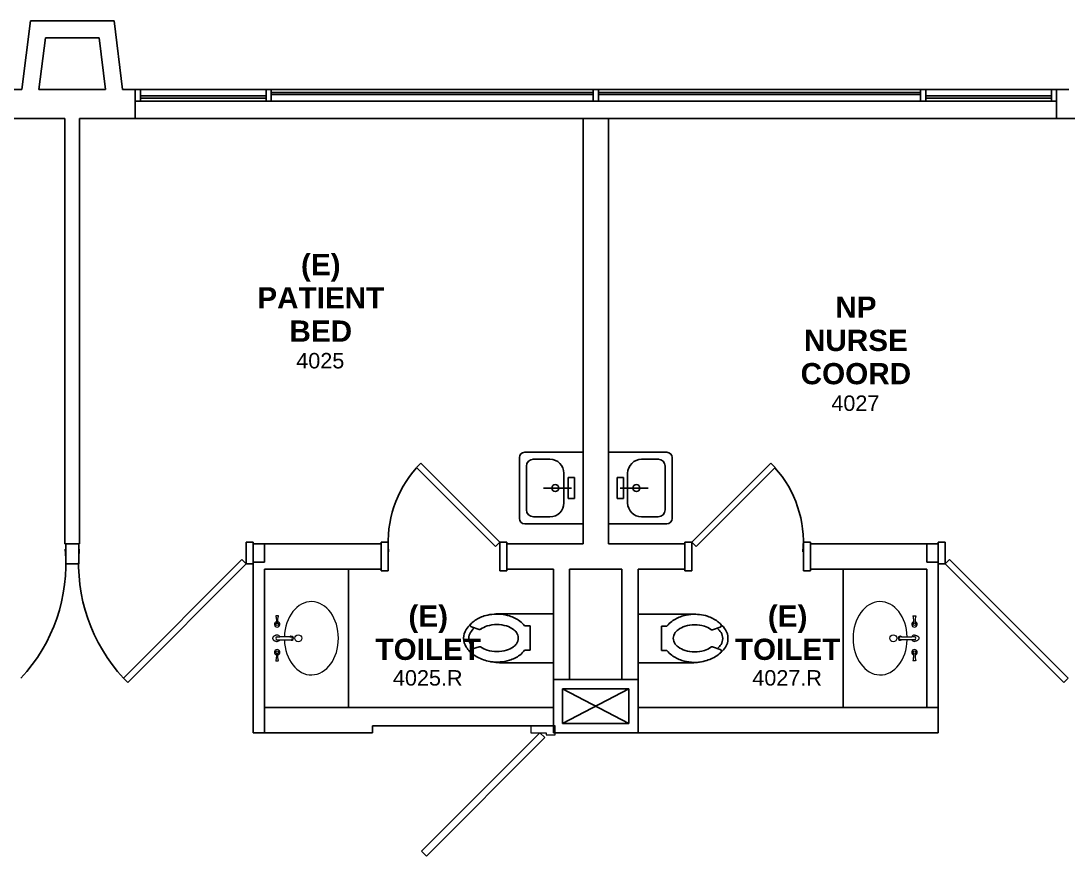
# Model space of a CAD drawing. Header units: inches. Extents: x -3235 to 3296, y 161 to 2924.
# Drawn here: x 1465.8 to 1765.8, y 2337.1 to 2576.5 of the extents above; entities that cross this region are included whole.
import ezdxf

# ---------------------------------------------------------------- set-up
doc = ezdxf.new("R2010")
doc.units = ezdxf.units.IN
doc.header["$LTSCALE"] = 96
doc.header["$MEASUREMENT"] = 0
doc.layers.add('A-AREA-IDEN', color=4, linetype='CONTINUOUS', lineweight=9)
for name, color, linetype in [('A-DOOR', 2, 'CONTINUOUS'), ('A-FLOR-CASE', 3, 'CONTINUOUS'), ('A-FLOR-PFIX', 2, 'CONTINUOUS'), ('A-GLAZ', 2, 'CONTINUOUS'), ('A-GLAZ-SILL', 1, 'CONTINUOUS'), ('A-SHAFT', 1, 'CONTINUOUS'), ('A-WALL-FULL', 6, 'CONTINUOUS')]:
    doc.layers.add(name, color=color, linetype=linetype)
doc.styles.add('ARIAL', font='arial.ttf')
doc.styles.add('Arial_B', font='arialbd.ttf', dxfattribs={"height": 6.088537})

# ---------------------------------------------------------------- blocks, each defined once
blk = doc.blocks.new('cw-countertop-one-side - cw-countertop-one-side-24D-1624115-258679-fp04')
at = {"layer": 'A-FLOR-CASE'}
blk.add_line((15.63, 11.5), (-24, 11.5), dxfattribs=at)
blk = doc.blocks.new('cw-countertop-one-side - cw-countertop-one-side-24D-1623090-258679-fp04')
at = {"layer": 'A-FLOR-CASE'}
blk.add_line((-24, -11.5), (15.63, -11.5), dxfattribs=at)

msp = doc.modelspace()

# ---------------------------------------------------------------- linework, layer by layer
at = {"layer": 'A-DOOR'}
for p, q in [((1580.37, 2449.75), (1579.14, 2448.51)), ((1579.14, 2448.51), (1601.76, 2425.89)), ((1603, 2427.12), (1580.37, 2449.75)), ((1658, 2427.12), (1680.63, 2449.75)), ((1681.86, 2448.51), (1659.24, 2425.89)), ((1680.63, 2449.75), (1681.86, 2448.51)), ((1603, 2427.12), (1601.76, 2425.89)), ((1658, 2427.12), (1659.24, 2425.89)), ((1495.2, 2388.17), (1529.14, 2422.11)), ((1530.38, 2420.87), (1529.14, 2422.11)), ((1730.63, 2420.87), (1731.86, 2422.11)), ((1765.8, 2388.17), (1731.86, 2422.11)), ((1530.38, 2420.87), (1496.43, 2386.93)), ((1730.63, 2420.87), (1764.57, 2386.93)), ((1496.43, 2386.93), (1495.2, 2388.17)), ((1764.57, 2386.93), (1765.8, 2388.17)), ((1614.5, 2372.5), (1580.56, 2338.56)), ((1581.97, 2337.14), (1615.91, 2371.09)), ((1614.5, 2372.5), (1615.91, 2371.09)), ((1580.56, 2338.56), (1581.97, 2337.14))]:
    msp.add_line(p, q, dxfattribs=at)
at = {"layer": 'A-DOOR', "lineweight": 18}
for p, q in [((1611.88, 2374.5), (1611.88, 2372.5)), ((1618.88, 2374.5), (1611.88, 2374.5)), ((1618.88, 2371.87), (1618.88, 2374.5)), ((1611.88, 2372.5), (1616.25, 2372.5)), ((1616.25, 2372.5), (1616.25, 2371.87)), ((1616.25, 2371.87), (1618.88, 2371.87))]:
    msp.add_line(p, q, dxfattribs=at)
at = {"layer": 'A-DOOR'}
for centre, radius, start, end in [((1603, 2427.12), 31.98, 138.1364, 185), ((1658, 2427.12), 31.98, 355, 41.8636), ((1430.63, 2420.87), 48.05, 317.0874, 5), ((1530.38, 2420.87), 48.05, 175, 222.9126)]:
    msp.add_arc(centre, radius, start, end, dxfattribs=at)
at = {"layer": 'A-FLOR-PFIX'}
for p, q in [((1608.63, 2433.87), (1608.63, 2451.37)), ((1610.13, 2452.87), (1626.88, 2452.87)), ((1625.88, 2452.87), (1626.88, 2452.87)), ((1650.88, 2452.87), (1634.13, 2452.87)), ((1635.13, 2452.87), (1634.13, 2452.87)), ((1652.38, 2433.87), (1652.38, 2451.37)), ((1610.63, 2436.37), (1610.63, 2449.07)), ((1617.38, 2450.87), (1612.43, 2450.87)), ((1643.63, 2450.87), (1648.57, 2450.87)), ((1650.38, 2436.37), (1650.38, 2449.07)), ((1621.38, 2438.37), (1621.38, 2446.87)), ((1624.36, 2445.62), (1622.56, 2445.62)), ((1622.56, 2445.62), (1622.56, 2439.62)), ((1624.36, 2439.62), (1624.36, 2445.62)), ((1636.64, 2445.62), (1638.44, 2445.62)), ((1636.64, 2439.62), (1636.64, 2445.62)), ((1638.44, 2445.62), (1638.44, 2439.62)), ((1639.63, 2438.37), (1639.63, 2446.87)), ((1623.5, 2442.62), (1615.5, 2442.62)), ((1637.5, 2442.62), (1645.5, 2442.62)), ((1622.56, 2439.62), (1624.36, 2439.62)), ((1638.44, 2439.62), (1636.64, 2439.62)), ((1617.38, 2434.37), (1612.63, 2434.37)), ((1643.63, 2434.37), (1648.38, 2434.37)), ((1626.88, 2432.37), (1610.13, 2432.37)), ((1626.88, 2432.37), (1625.88, 2432.37)), ((1634.13, 2432.37), (1650.88, 2432.37)), ((1634.13, 2432.37), (1635.13, 2432.37)), ((1532.38, 2427.12), (1530.38, 2427.12)), ((1530.38, 2427.12), (1530.38, 2420.87)), ((1532.38, 2420.87), (1532.38, 2427.12)), ((1569, 2418.87), (1569, 2427.12)), ((1569, 2427.12), (1571, 2427.12)), ((1571, 2427.12), (1571, 2418.87)), ((1603, 2418.87), (1603, 2427.12)), ((1603, 2427.12), (1605, 2427.12)), ((1605, 2427.12), (1605, 2418.87)), ((1656, 2427.12), (1656, 2418.87)), ((1658, 2427.12), (1656, 2427.12)), ((1658, 2418.87), (1658, 2427.12)), ((1690, 2427.12), (1690, 2418.87)), ((1692, 2427.12), (1690, 2427.12)), ((1692, 2418.87), (1692, 2427.12)), ((1728.63, 2420.87), (1728.63, 2427.12)), ((1728.63, 2427.12), (1730.63, 2427.12)), ((1730.63, 2427.12), (1730.63, 2420.87)), ((1478.63, 2420.87), (1478.63, 2426.62)), ((1482.38, 2420.87), (1482.38, 2426.62)), ((1480.63, 2420.87), (1478.63, 2420.87)), ((1480.38, 2420.87), (1482.38, 2420.87)), ((1530.38, 2420.87), (1532.38, 2420.87)), ((1571, 2418.87), (1569, 2418.87)), ((1605, 2418.87), (1603, 2418.87)), ((1656, 2418.87), (1658, 2418.87)), ((1690, 2418.87), (1692, 2418.87)), ((1730.63, 2420.87), (1728.63, 2420.87)), ((1601.88, 2406.56), (1618.38, 2406.56)), ((1659.13, 2406.5), (1642.63, 2406.5)), ((1610.11, 2403.11), (1611.66, 2403.11)), ((1611.66, 2403.11), (1611.66, 2396.11)), ((1650.89, 2403.05), (1649.34, 2403.05)), ((1649.34, 2403.05), (1649.34, 2396.05)), ((1597.07, 2402.09), (1594.87, 2402.81)), ((1663.93, 2402.02), (1666.13, 2402.75)), ((1594.85, 2396.4), (1597.07, 2397.14)), ((1666.15, 2396.34), (1663.93, 2397.08)), ((1611.66, 2396.11), (1610.11, 2396.11)), ((1649.34, 2396.05), (1650.89, 2396.05)), ((1618.38, 2392.56), (1603.5, 2392.56)), ((1642.63, 2392.5), (1657.5, 2392.5))]:
    msp.add_line(p, q, dxfattribs=at)
at = {"layer": 'A-FLOR-PFIX', "lineweight": 9}
for p, q in [((1538.84, 2405.82), (1538.88, 2405.7)), ((1538.88, 2405.7), (1538.92, 2405.57)), ((1538.92, 2405.57), (1538.94, 2405.43)), ((1538.94, 2405.43), (1538.96, 2405.28)), ((1538.96, 2405.28), (1538.97, 2405.11)), ((1538.97, 2405.11), (1538.99, 2404.94)), ((1538.99, 2404.94), (1539, 2404.76)), ((1539, 2404.76), (1539.01, 2404.57)), ((1539.01, 2404.57), (1539.01, 2404.33)), ((1539.01, 2404.36), (1539.02, 2404.13)), ((1539.02, 2404.13), (1539.02, 2403.89)), ((1539.39, 2404.33), (1539.4, 2404.57)), ((1539.39, 2404.13), (1539.39, 2404.36)), ((1539.39, 2403.89), (1539.39, 2404.13)), ((1539.4, 2404.57), (1539.41, 2404.76)), ((1539.41, 2404.76), (1539.42, 2404.94)), ((1539.42, 2404.94), (1539.43, 2405.11)), ((1539.43, 2405.11), (1539.45, 2405.28)), ((1539.45, 2405.28), (1539.47, 2405.43)), ((1539.47, 2405.43), (1539.49, 2405.57)), ((1539.49, 2405.57), (1539.52, 2405.7)), ((1539.52, 2405.7), (1539.57, 2405.82)), ((1721.48, 2405.7), (1721.43, 2405.82)), ((1721.51, 2405.57), (1721.48, 2405.7)), ((1721.53, 2405.43), (1721.51, 2405.57)), ((1721.55, 2405.28), (1721.53, 2405.43)), ((1721.57, 2405.11), (1721.55, 2405.28)), ((1721.58, 2404.94), (1721.57, 2405.11)), ((1721.59, 2404.76), (1721.58, 2404.94)), ((1721.6, 2404.57), (1721.59, 2404.76)), ((1721.61, 2404.33), (1721.6, 2404.57)), ((1721.61, 2404.13), (1721.61, 2404.36)), ((1721.61, 2403.89), (1721.61, 2404.13)), ((1721.99, 2404.36), (1721.98, 2404.13)), ((1721.98, 2404.13), (1721.98, 2403.89)), ((1722, 2404.76), (1721.99, 2404.57)), ((1721.99, 2404.57), (1721.99, 2404.33)), ((1722.01, 2404.94), (1722, 2404.76)), ((1722.03, 2405.11), (1722.01, 2404.94)), ((1722.04, 2405.28), (1722.03, 2405.11)), ((1722.06, 2405.43), (1722.04, 2405.28)), ((1722.08, 2405.57), (1722.06, 2405.43)), ((1722.12, 2405.7), (1722.08, 2405.57)), ((1722.16, 2405.82), (1722.12, 2405.7)), ((1539.2, 2399.97), (1539.99, 2399.97)), ((1539.2, 2399.16), (1539.99, 2399.16)), ((1542.88, 2399.97), (1539.99, 2399.97)), ((1539.99, 2399.16), (1542.88, 2399.16)), ((1542.88, 2399.97), (1543.19, 2399.97)), ((1542.88, 2399.16), (1543.19, 2399.16)), ((1718.12, 2399.97), (1717.81, 2399.97)), ((1718.12, 2399.16), (1717.81, 2399.16)), ((1718.12, 2399.97), (1721.01, 2399.97)), ((1721.01, 2399.16), (1718.12, 2399.16)), ((1721.8, 2399.97), (1721.01, 2399.97)), ((1721.8, 2399.16), (1721.01, 2399.16)), ((1538.97, 2394.01), (1538.96, 2393.85)), ((1538.99, 2394.18), (1538.97, 2394.01)), ((1539, 2394.36), (1538.99, 2394.18)), ((1539.01, 2394.56), (1539, 2394.36)), ((1539.02, 2395), (1539.01, 2394.77)), ((1539.01, 2394.8), (1539.01, 2394.56)), ((1539.02, 2395.24), (1539.02, 2395)), ((1539.39, 2395), (1539.39, 2395.24)), ((1539.39, 2394.77), (1539.39, 2395)), ((1539.4, 2394.56), (1539.39, 2394.8)), ((1539.41, 2394.36), (1539.4, 2394.56)), ((1539.42, 2394.18), (1539.41, 2394.36)), ((1539.43, 2394.01), (1539.42, 2394.18)), ((1539.45, 2393.85), (1539.43, 2394.01)), ((1721.55, 2393.85), (1721.57, 2394.01)), ((1721.57, 2394.01), (1721.58, 2394.18)), ((1721.58, 2394.18), (1721.59, 2394.36)), ((1721.59, 2394.36), (1721.6, 2394.56)), ((1721.6, 2394.56), (1721.61, 2394.8)), ((1721.61, 2395), (1721.61, 2395.24)), ((1721.61, 2394.77), (1721.61, 2395)), ((1721.98, 2395.24), (1721.98, 2395)), ((1721.98, 2395), (1721.99, 2394.77)), ((1721.99, 2394.8), (1721.99, 2394.56)), ((1721.99, 2394.56), (1722, 2394.36)), ((1722, 2394.36), (1722.01, 2394.18)), ((1722.01, 2394.18), (1722.03, 2394.01)), ((1722.03, 2394.01), (1722.04, 2393.85)), ((1538.88, 2393.42), (1538.83, 2393.31)), ((1538.92, 2393.55), (1538.88, 2393.42)), ((1538.94, 2393.7), (1538.92, 2393.55)), ((1538.96, 2393.85), (1538.94, 2393.7)), ((1539.46, 2393.7), (1539.45, 2393.85)), ((1539.49, 2393.55), (1539.46, 2393.7)), ((1539.52, 2393.42), (1539.49, 2393.55)), ((1539.57, 2393.31), (1539.52, 2393.42)), ((1721.43, 2393.31), (1721.48, 2393.42)), ((1721.48, 2393.42), (1721.51, 2393.55)), ((1721.51, 2393.55), (1721.54, 2393.7)), ((1721.54, 2393.7), (1721.55, 2393.85)), ((1722.04, 2393.85), (1722.06, 2393.7)), ((1722.06, 2393.7), (1722.08, 2393.55)), ((1722.08, 2393.55), (1722.12, 2393.42)), ((1722.12, 2393.42), (1722.17, 2393.31))]:
    msp.add_line(p, q, dxfattribs=at)
at = {"layer": 'A-FLOR-PFIX'}
for centre in [(1618.88, 2442.62), (1642.13, 2442.62)]:
    msp.add_circle(centre, 1, dxfattribs=at)
at = {"layer": 'A-FLOR-PFIX', "lineweight": 9}
for centre, radius in [((1539.2, 2403.56), 0.375), ((1721.8, 2403.56), 0.375), ((1545.27, 2399.56), 1), ((1715.73, 2399.56), 1), ((1539.2, 2395.56), 0.375), ((1721.8, 2395.56), 0.375)]:
    msp.add_circle(centre, radius, dxfattribs=at)
at = {"layer": 'A-FLOR-PFIX'}
for centre, radius, start, end in [((1610.13, 2451.37), 1.5, 90, 180), ((1650.88, 2451.37), 1.5, 0, 90), ((1612.63, 2448.87), 2, 90, 180), ((1617.38, 2446.87), 4, 0, 90), ((1643.63, 2446.87), 4, 90, 180), ((1648.38, 2448.87), 2, 0, 90), ((1612.63, 2436.37), 2, 180, 270), ((1617.38, 2438.37), 4, 270, 0), ((1643.63, 2438.37), 4, 180, 270), ((1648.38, 2436.37), 2, 270, 0), ((1610.13, 2433.87), 1.5, 180, 270), ((1650.88, 2433.87), 1.5, 270, 0), ((1602.16, 2394.12), 12.38, 96.5859, 107.1416), ((1602.16, 2394.12), 12.38, 72.8586, 96.5859), ((1658.84, 2394.06), 12.38, 83.4141, 107.1414), ((1658.84, 2394.06), 12.38, 72.8584, 83.4141), ((1600.24, 2397.64), 8.18, 133.3097, 147.2385), ((1595.03, 2403.29), 0.5, 136.5741, 251.7562), ((1600.06, 2398.53), 7.43, 126.6881, 136.5742), ((1601.33, 2396.82), 9.56, 107.1416, 126.6846), ((1601.33, 2396.82), 6.56, 107.1414, 125.5171), ((1602.16, 2394.12), 9.38, 90, 107.1414), ((1602.16, 2394.12), 9.38, 72.8586, 90), ((1603, 2396.82), 6.56, 53.3276, 72.8586), ((1603, 2396.82), 9.56, 53.3277, 72.8586), ((1604.27, 2398.53), 7.43, 38.1352, 53.3277), ((1656.73, 2398.46), 7.43, 126.6723, 141.8648), ((1658, 2396.75), 9.56, 107.1414, 126.6723), ((1658, 2396.75), 6.56, 107.1414, 126.6724), ((1658.84, 2394.06), 9.38, 90, 107.1414), ((1658.84, 2394.06), 9.38, 72.8586, 90), ((1659.67, 2396.75), 6.56, 54.4829, 72.8586), ((1659.67, 2396.75), 9.56, 53.3154, 72.8584), ((1660.94, 2398.46), 7.43, 43.4258, 53.3119), ((1665.97, 2403.23), 0.5, 288.2438, 43.4259), ((1660.76, 2397.57), 8.18, 32.7615, 46.6903), ((1597.24, 2399.56), 4.62, 147.2385, 180), ((1597.24, 2399.56), 3.12, 147.2383, 180), ((1600.24, 2397.64), 6.68, 132.7565, 147.2383), ((1597.23, 2402.56), 0.5, 251.7562, 305.5171), ((1604.27, 2398.53), 4.43, 38.1352, 53.3276), ((1605.53, 2399.61), 2.76, 323.419, 36.581), ((1655.47, 2399.55), 2.76, 143.419, 216.581), ((1656.73, 2398.46), 4.43, 126.6724, 141.8648), ((1663.77, 2402.5), 0.5, 234.4829, 288.2438), ((1660.76, 2397.57), 6.68, 32.7617, 47.2435), ((1663.76, 2399.5), 3.12, 360, 32.7617), ((1663.76, 2399.5), 4.62, 360, 32.7615), ((1597.24, 2399.56), 4.62, 180, 212.7617), ((1600.24, 2401.49), 8.18, 212.7617, 237.2317), ((1597.24, 2399.56), 3.12, 180, 212.7616), ((1600.24, 2401.49), 6.68, 212.7616, 226.3142), ((1597.23, 2396.66), 0.5, 54.4829, 108.2438), ((1601.33, 2402.41), 6.56, 234.4829, 252.8586), ((1603, 2402.41), 6.56, 287.1414, 306.6724), ((1604.27, 2400.7), 4.43, 306.6724, 321.8648), ((1656.73, 2400.64), 4.43, 218.1352, 233.3276), ((1658, 2402.35), 6.56, 233.3276, 252.8586), ((1659.67, 2402.35), 6.56, 287.1414, 305.5171), ((1663.77, 2396.6), 0.5, 71.7562, 125.5171), ((1660.76, 2401.43), 8.18, 302.7683, 327.2383), ((1660.76, 2401.43), 6.68, 313.6858, 327.2384), ((1663.76, 2399.5), 3.12, 327.2384, 0), ((1663.76, 2399.5), 4.62, 327.2383, 0), ((1595, 2395.93), 0.5, 108.2438, 225.6721), ((1602.21, 2404.55), 11.82, 237.2317, 255.0712), ((1602.16, 2405.11), 9.38, 252.8586, 270), ((1602.16, 2405.11), 9.38, 270, 287.1414), ((1603, 2402.41), 9.56, 287.1415, 306.6722), ((1604.27, 2400.7), 7.43, 306.6722, 321.8648), ((1656.73, 2400.64), 7.43, 218.1352, 233.3278), ((1658, 2402.35), 9.56, 233.3278, 252.8585), ((1658.84, 2405.04), 9.38, 252.8586, 270), ((1658.84, 2405.04), 9.38, 270, 287.1414), ((1658.79, 2404.49), 11.82, 284.9288, 302.7683), ((1666, 2395.87), 0.5, 314.3279, 71.7562), ((1603.5, 2409.4), 16.84, 255.0712, 270), ((1602.16, 2405.11), 12.38, 261.7349, 287.1415), ((1658.84, 2405.04), 12.38, 252.8585, 278.2651), ((1657.5, 2409.34), 16.84, 270, 284.9288)]:
    msp.add_arc(centre, radius, start, end, dxfattribs=at)
at = {"layer": 'A-FLOR-PFIX', "lineweight": 9}
for centre, radius, start, end in [((1539.2, 2403.56), 0.787, 103.9161, 76.0839), ((1721.8, 2403.56), 0.787, 103.9161, 76.0839), ((1539.2, 2399.56), 0.89, 27.1409, 90), ((1543.31, 2399.56), 0.594, 223.2914, 137.0225), ((1717.69, 2399.56), 0.594, 42.9775, 316.7086), ((1721.8, 2399.56), 0.89, 90, 152.8591), ((1539.2, 2399.56), 0.406, 90, 270), ((1539.2, 2399.56), 0.89, 270, 332.8591), ((1543.19, 2399.56), 0.406, 270, 90), ((1717.81, 2399.56), 0.406, 90, 270), ((1721.8, 2399.56), 0.89, 207.1409, 270), ((1721.8, 2399.56), 0.406, 270, 90), ((1539.2, 2395.56), 0.787, 283.9161, 256.0839), ((1721.8, 2395.56), 0.787, 283.9161, 256.0839)]:
    msp.add_arc(centre, radius, start, end, dxfattribs=at)
for centre, start_param, end_param in [((1549.02, 2399.56), 1.609473, 7.815305), ((1711.98, 2399.56), 4.751065, 10.956898)]:
    msp.add_ellipse(centre, major_axis=(0, 10.5), ratio=0.737968, start_param=start_param, end_param=end_param, dxfattribs=at)
for points, knots in [([(1539.2, 2406.04), (1539.15, 2406.04), (1539.04, 2406.03), (1538.91, 2405.99), (1538.82, 2405.95), (1538.8, 2405.93), (1538.79, 2405.92), (1538.79, 2405.91), (1538.79, 2405.91), (1538.79, 2405.9), (1538.79, 2405.89), (1538.79, 2405.89), (1538.8, 2405.88), (1538.81, 2405.86), (1538.83, 2405.83), (1538.84, 2405.82)], [0, 0, 0, 0, 0.166667, 0.333333, 0.5, 0.666667, 0.708333, 0.75, 0.791667, 0.833333, 0.869792, 0.895833, 0.916667, 0.958333, 1, 1, 1, 1]), ([(1539.57, 2405.82), (1539.58, 2405.83), (1539.6, 2405.86), (1539.61, 2405.88), (1539.61, 2405.89), (1539.62, 2405.89), (1539.62, 2405.9), (1539.62, 2405.91), (1539.62, 2405.91), (1539.62, 2405.92), (1539.61, 2405.93), (1539.61, 2405.94), (1539.59, 2405.95), (1539.58, 2405.96), (1539.56, 2405.96), (1539.54, 2405.97), (1539.52, 2405.98), (1539.48, 2406), (1539.41, 2406.02), (1539.31, 2406.04), (1539.23, 2406.04), (1539.2, 2406.04)], [0, 0, 0, 0, 0.041667, 0.083333, 0.104167, 0.130208, 0.166667, 0.208333, 0.25, 0.291667, 0.333333, 0.416667, 0.458333, 0.5, 0.541667, 0.583333, 0.625, 0.666667, 0.75, 0.916667, 1, 1, 1, 1]), ([(1721.43, 2405.82), (1721.42, 2405.83), (1721.4, 2405.86), (1721.39, 2405.88), (1721.39, 2405.89), (1721.38, 2405.89), (1721.38, 2405.9), (1721.38, 2405.91), (1721.38, 2405.91), (1721.38, 2405.92), (1721.39, 2405.93), (1721.4, 2405.94), (1721.43, 2405.96), (1721.53, 2406.01), (1721.69, 2406.04), (1721.8, 2406.04)], [-1, -1, -1, -1, -0.958333, -0.916667, -0.895833, -0.869792, -0.833333, -0.791667, -0.75, -0.708333, -0.666667, -0.583333, -0.5, -0.333333, 0, 0, 0, 0]), ([(1721.8, 2406.04), (1721.85, 2406.04), (1721.96, 2406.03), (1722.07, 2406), (1722.12, 2405.98), (1722.15, 2405.96), (1722.17, 2405.96), (1722.18, 2405.95), (1722.19, 2405.94), (1722.2, 2405.93), (1722.21, 2405.93), (1722.21, 2405.92), (1722.21, 2405.91), (1722.21, 2405.91), (1722.21, 2405.9), (1722.21, 2405.89), (1722.21, 2405.89), (1722.2, 2405.88), (1722.19, 2405.86), (1722.17, 2405.83), (1722.16, 2405.82)], [-1, -1, -1, -1, -0.833333, -0.666667, -0.583333, -0.541667, -0.5, -0.458333, -0.416667, -0.375, -0.333333, -0.291667, -0.25, -0.208333, -0.166667, -0.130208, -0.104167, -0.083333, -0.041667, 0, 0, 0, 0]), ([(1539.2, 2400.45), (1539.17, 2400.45), (1539.1, 2400.45), (1538.95, 2400.43), (1538.78, 2400.39), (1538.6, 2400.33), (1538.47, 2400.27), (1538.35, 2400.2), (1538.17, 2400.09), (1538.05, 2399.96), (1537.98, 2399.84), (1537.96, 2399.79), (1537.92, 2399.71), (1537.91, 2399.62), (1537.91, 2399.56)], [0, 0, 0, 0, 0.076923, 0.153846, 0.307692, 0.384615, 0.461538, 0.538462, 0.615385, 0.807692, 0.831731, 0.855769, 0.903846, 1, 1, 1, 1]), ([(1721.8, 2400.45), (1721.88, 2400.45), (1722.07, 2400.43), (1722.33, 2400.36), (1722.53, 2400.27), (1722.65, 2400.2), (1722.77, 2400.13), (1722.87, 2400.04), (1722.95, 2399.95), (1723, 2399.88), (1723.04, 2399.8), (1723.08, 2399.7), (1723.09, 2399.61), (1723.09, 2399.56)], [-1, -1, -1, -1, -0.807692, -0.615385, -0.538462, -0.461538, -0.384615, -0.307692, -0.230769, -0.192308, -0.153846, -0.076923, 0, 0, 0, 0]), ([(1537.91, 2399.56), (1537.91, 2399.52), (1537.92, 2399.43), (1537.96, 2399.32), (1538, 2399.25), (1538.05, 2399.17), (1538.13, 2399.09), (1538.23, 2399), (1538.35, 2398.92), (1538.47, 2398.85), (1538.67, 2398.77), (1538.93, 2398.69), (1539.12, 2398.67), (1539.2, 2398.67)], [0, 0, 0, 0, 0.076923, 0.153846, 0.192308, 0.230769, 0.307692, 0.384615, 0.461538, 0.538462, 0.615385, 0.807692, 1, 1, 1, 1]), ([(1723.09, 2399.56), (1723.09, 2399.5), (1723.08, 2399.42), (1723.04, 2399.33), (1723.02, 2399.28), (1722.95, 2399.16), (1722.83, 2399.04), (1722.65, 2398.92), (1722.49, 2398.83), (1722.26, 2398.75), (1722.01, 2398.69), (1721.86, 2398.67), (1721.8, 2398.67)], [-1, -1, -1, -1, -0.903846, -0.855769, -0.831731, -0.807692, -0.615385, -0.538462, -0.461538, -0.307692, -0.153846, 0, 0, 0, 0]), ([(1538.83, 2393.31), (1538.82, 2393.29), (1538.81, 2393.27), (1538.8, 2393.25), (1538.79, 2393.24), (1538.79, 2393.23), (1538.79, 2393.22), (1538.78, 2393.22), (1538.78, 2393.21), (1538.79, 2393.2), (1538.79, 2393.2), (1538.8, 2393.19), (1538.81, 2393.18), (1538.83, 2393.17), (1538.85, 2393.16), (1538.87, 2393.15), (1538.89, 2393.14), (1538.93, 2393.13), (1539, 2393.11), (1539.09, 2393.09), (1539.17, 2393.08), (1539.2, 2393.08)], [0, 0, 0, 0, 0.041667, 0.083333, 0.104167, 0.130208, 0.166667, 0.208333, 0.25, 0.291667, 0.333333, 0.416667, 0.458333, 0.5, 0.541667, 0.583333, 0.625, 0.666667, 0.75, 0.916667, 1, 1, 1, 1]), ([(1539.2, 2393.08), (1539.26, 2393.08), (1539.36, 2393.09), (1539.49, 2393.13), (1539.58, 2393.17), (1539.61, 2393.19), (1539.62, 2393.2), (1539.62, 2393.21), (1539.62, 2393.22), (1539.62, 2393.22), (1539.61, 2393.23), (1539.61, 2393.24), (1539.61, 2393.25), (1539.59, 2393.27), (1539.58, 2393.29), (1539.57, 2393.31)], [0, 0, 0, 0, 0.166667, 0.333333, 0.5, 0.666667, 0.708333, 0.75, 0.791667, 0.833333, 0.869792, 0.895833, 0.916667, 0.958333, 1, 1, 1, 1]), ([(1721.8, 2393.08), (1721.74, 2393.08), (1721.64, 2393.09), (1721.53, 2393.13), (1721.47, 2393.15), (1721.44, 2393.16), (1721.43, 2393.17), (1721.41, 2393.18), (1721.4, 2393.18), (1721.39, 2393.19), (1721.39, 2393.2), (1721.38, 2393.2), (1721.38, 2393.21), (1721.38, 2393.22), (1721.38, 2393.22), (1721.39, 2393.23), (1721.39, 2393.24), (1721.39, 2393.25), (1721.41, 2393.27), (1721.42, 2393.29), (1721.43, 2393.31)], [-1, -1, -1, -1, -0.833333, -0.666667, -0.583333, -0.541667, -0.5, -0.458333, -0.416667, -0.375, -0.333333, -0.291667, -0.25, -0.208333, -0.166667, -0.130208, -0.104167, -0.083333, -0.041667, 0, 0, 0, 0]), ([(1722.17, 2393.31), (1722.18, 2393.29), (1722.19, 2393.27), (1722.2, 2393.25), (1722.21, 2393.24), (1722.21, 2393.23), (1722.21, 2393.22), (1722.22, 2393.22), (1722.22, 2393.21), (1722.21, 2393.2), (1722.21, 2393.2), (1722.2, 2393.19), (1722.16, 2393.17), (1722.06, 2393.12), (1721.91, 2393.08), (1721.8, 2393.08)], [-1, -1, -1, -1, -0.958333, -0.916667, -0.895833, -0.869792, -0.833333, -0.791667, -0.75, -0.708333, -0.666667, -0.583333, -0.5, -0.333333, 0, 0, 0, 0])]:
    msp.add_open_spline(points, degree=3, knots=knots, dxfattribs=at)
at = {"layer": 'A-GLAZ'}
for p, q in [((1500.03, 2556.87), (1498.53, 2556.87)), ((1498.53, 2556.87), (1498.53, 2553.5)), ((1500.03, 2553.5), (1500.03, 2556.87)), ((1498.53, 2553.5), (1500.03, 2553.5)), ((1536.03, 2555), (1500.03, 2555)), ((1500.03, 2555), (1500.03, 2554.37)), ((1500.03, 2554.37), (1536.03, 2554.37)), ((1536.03, 2554.37), (1536.03, 2555)), ((1629.78, 2556), (1537.53, 2556)), ((1537.53, 2556), (1537.53, 2555.37)), ((1537.53, 2555.37), (1629.78, 2555.37)), ((1629.78, 2555.37), (1629.78, 2556)), ((1723.53, 2556), (1631.28, 2556)), ((1631.28, 2556), (1631.28, 2555.37)), ((1631.28, 2555.37), (1723.53, 2555.37)), ((1723.53, 2555.37), (1723.53, 2556)), ((1761.03, 2555), (1725.03, 2555)), ((1725.03, 2555), (1725.03, 2554.37)), ((1725.03, 2554.37), (1761.03, 2554.37)), ((1761.03, 2554.37), (1761.03, 2555))]:
    msp.add_line(p, q, dxfattribs=at)
at = {"layer": 'A-GLAZ', "extrusion": (0, 0, -1)}
for p, q in [((1537.53, 2556.87), (1536.03, 2556.87)), ((1536.03, 2556.87), (1536.03, 2553.5)), ((1537.53, 2553.5), (1537.53, 2556.87)), ((1631.28, 2556.87), (1629.78, 2556.87)), ((1629.78, 2556.87), (1629.78, 2553.5)), ((1631.28, 2553.5), (1631.28, 2556.87)), ((1725.03, 2556.87), (1723.53, 2556.87)), ((1723.53, 2556.87), (1723.53, 2553.5)), ((1725.03, 2553.5), (1725.03, 2556.87)), ((1762.53, 2556.87), (1761.03, 2556.87)), ((1761.03, 2556.87), (1761.03, 2553.5)), ((1762.53, 2553.5), (1762.53, 2556.87)), ((1536.03, 2553.5), (1537.53, 2553.5)), ((1629.78, 2553.5), (1631.28, 2553.5)), ((1723.53, 2553.5), (1725.03, 2553.5)), ((1761.03, 2553.5), (1762.53, 2553.5))]:
    msp.add_line(p, q, dxfattribs=at)
at = {"layer": 'A-GLAZ-SILL'}
for p, q in [((1536.03, 2556.87), (1500.03, 2556.87)), ((1629.78, 2556.87), (1537.53, 2556.87)), ((1723.53, 2556.87), (1631.28, 2556.87)), ((1761.03, 2556.87), (1725.03, 2556.87)), ((1536.03, 2553.5), (1500.03, 2553.5)), ((1629.78, 2553.5), (1537.53, 2553.5)), ((1723.53, 2553.5), (1631.28, 2553.5)), ((1761.03, 2553.5), (1725.03, 2553.5))]:
    msp.add_line(p, q, dxfattribs=at)
at = {"layer": 'A-SHAFT'}
for p, q in [((1621, 2385.12), (1640, 2375.12)), ((1621, 2375.12), (1640, 2385.12))]:
    msp.add_line(p, q, dxfattribs=at)
at = {"layer": 'A-WALL-FULL'}
for p, q in [((1468.5, 2576.5), (1466.05, 2556.87)), ((1492.5, 2576.5), (1468.5, 2576.5)), ((1494.95, 2556.87), (1492.5, 2576.5)), ((1470.96, 2556.87), (1472.8, 2571.62)), ((1472.8, 2571.62), (1488.2, 2571.62)), ((1488.2, 2571.62), (1490.04, 2556.87)), ((1466.05, 2556.87), (1462.51, 2556.87)), ((1490.04, 2556.87), (1470.96, 2556.87)), ((1498.53, 2556.87), (1494.95, 2556.87)), ((1498.53, 2548.5), (1498.53, 2556.87)), ((1766.05, 2556.87), (1762.53, 2556.87)), ((1762.53, 2556.87), (1762.53, 2548.5)), ((1762.49, 2548.5), (1762.49, 2553.5)), ((1762.5, 2553.5), (1762.5, 2548.5)), ((1182.63, 2548.5), (1478.38, 2548.5)), ((1478.38, 2548.5), (1478.38, 2426.62)), ((1482.63, 2426.62), (1482.63, 2548.5)), ((1482.63, 2548.5), (1778.38, 2548.5)), ((1626.88, 2548.5), (1626.88, 2426.62)), ((1634.13, 2426.62), (1634.13, 2548.5)), ((1478.38, 2426.62), (1482.63, 2426.62)), ((1532.38, 2426.62), (1532.38, 2372.5)), ((1569, 2426.62), (1532.38, 2426.62)), ((1535.63, 2421.37), (1535.63, 2426.62)), ((1569, 2419.37), (1569, 2426.62)), ((1626.88, 2426.62), (1605, 2426.62)), ((1605, 2426.62), (1605, 2419.37)), ((1656, 2426.62), (1634.13, 2426.62)), ((1656, 2419.37), (1656, 2426.62)), ((1728.63, 2426.62), (1692, 2426.62)), ((1692, 2426.62), (1692, 2419.37)), ((1725.38, 2421.37), (1725.38, 2426.62)), ((1728.63, 2372.5), (1728.63, 2426.62)), ((1532.38, 2421.37), (1535.63, 2421.37)), ((1728.63, 2421.37), (1725.38, 2421.37)), ((1535.63, 2419.37), (1535.63, 2372.5)), ((1535.63, 2419.37), (1569, 2419.37)), ((1605, 2419.37), (1618.38, 2419.37)), ((1618.38, 2419.37), (1618.38, 2372.5)), ((1623, 2419.37), (1638, 2419.37)), ((1623, 2387.75), (1623, 2419.37)), ((1638, 2419.37), (1638, 2387.75)), ((1642.63, 2419.37), (1656, 2419.37)), ((1642.63, 2419.37), (1642.63, 2372.5)), ((1692, 2419.37), (1725.38, 2419.37)), ((1725.38, 2419.37), (1725.38, 2379.75)), ((1642.63, 2387.75), (1618.38, 2387.75)), ((1621, 2375.12), (1621, 2385.12)), ((1621, 2385.12), (1640, 2385.12)), ((1640, 2385.12), (1640, 2375.12)), ((1618.38, 2379.75), (1535.63, 2379.75)), ((1728.63, 2379.75), (1642.63, 2379.75)), ((1566.5, 2372.5), (1566.5, 2374.5)), ((1566.5, 2374.5), (1618.38, 2374.5)), ((1640, 2375.12), (1621, 2375.12)), ((1532.38, 2372.5), (1566.5, 2372.5)), ((1618.38, 2372.5), (1728.63, 2372.5))]:
    msp.add_line(p, q, dxfattribs=at)

# ---------------------------------------------------------------- block references
at = {"layer": 'A-FLOR-CASE'}
for name, p, rotation in [('cw-countertop-one-side - cw-countertop-one-side-24D-1623090-258679-fp04', (1548.13, 2403.75), 89.99999999999982), ('cw-countertop-one-side - cw-countertop-one-side-24D-1624115-258679-fp04', (1712.88, 2403.75), 90.00000000000018)]:
    msp.add_blockref(name, p, dxfattribs=dict(at, rotation=rotation))

# ---------------------------------------------------------------- texts
at = {"layer": 'A-AREA-IDEN', "attachment_point": 2, "line_spacing_factor": 0.938532}
for s, insert, char_height, width, style in [('(E)\\PPATIENT\\PBED', (1551.71, 2509.7), 6.089, 41.976, 'Arial_B'), ('NP\\PNURSE\\PCOORD', (1705.02, 2497.51), 6.089, 36.792, 'Arial_B'), ('4025', (1551.57, 2481.34), 4.426, 16.416, 'ARIAL'), ('4025', (1551.57, 2481.34), 4.426, 16.416, 'ARIAL'), ('4027', (1704.87, 2469.15), 4.426, 16.416, 'ARIAL'), ('4027', (1704.87, 2469.15), 4.426, 16.416, 'ARIAL'), ('(E)\\PTOILET', (1582.5, 2408.98), 6.089, 35.136, 'Arial_B'), ('(E)\\PTOILET', (1685.47, 2408.98), 6.089, 35.136, 'Arial_B'), ('4025.R', (1582.36, 2390.43), 4.426, 23.76, 'ARIAL'), ('4025.R', (1582.36, 2390.43), 4.426, 23.76, 'ARIAL'), ('4027.R', (1685.32, 2390.43), 4.426, 23.76, 'ARIAL'), ('4027.R', (1685.32, 2390.43), 4.426, 23.76, 'ARIAL')]:
    msp.add_mtext(s, dxfattribs=dict(at, insert=insert, char_height=char_height, width=width, style=style))

doc.saveas('drawing.dxf')
